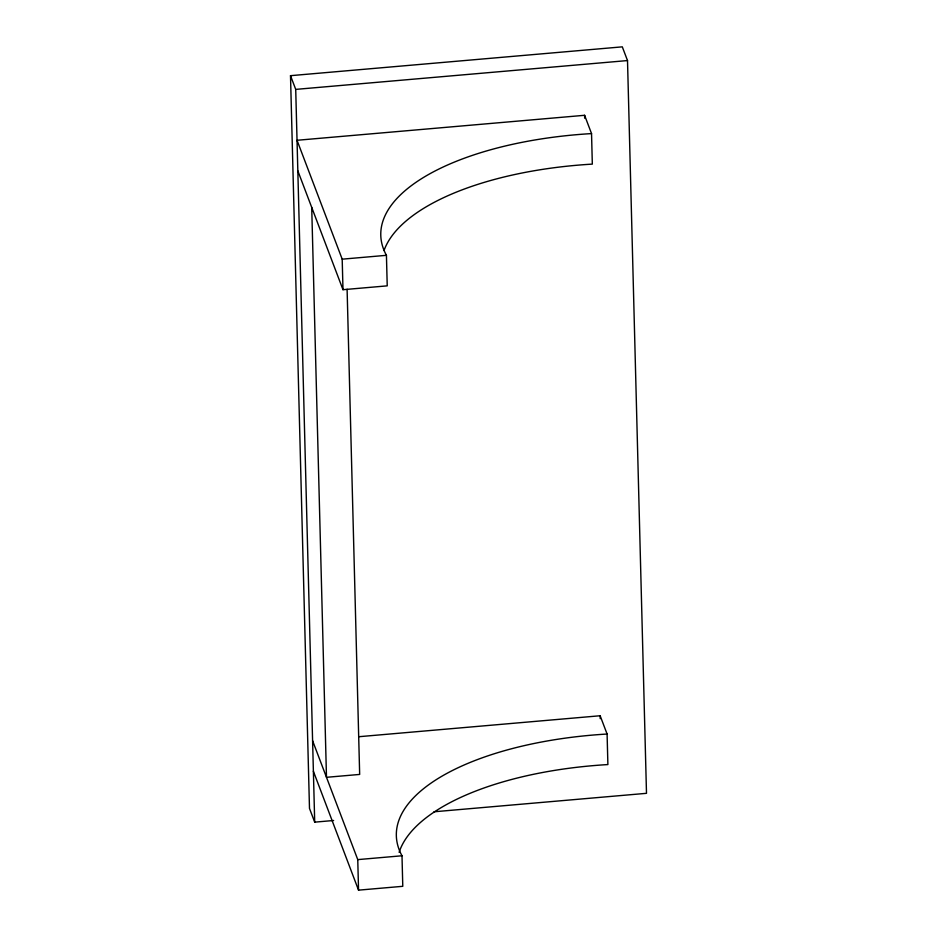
<?xml version="1.0" encoding="UTF-8"?>
<svg xmlns="http://www.w3.org/2000/svg" width="937" height="937" viewBox="0 0 937 937"><rect width="100%" height="100%" fill="white"/><g stroke="black" fill="none" stroke-linecap="round" stroke-linejoin="round"><path stroke-width="1.41" d="M333.619 820.496L314.703 822.147L309.491 808.432L290.505 75.674L622.297 46.85L627.509 60.565L646.495 793.323L434.03 811.782M290.505 75.674L295.717 89.39L627.509 60.565M584.594 115.298L297.029 140.281L342.192 259.174L342.989 289.697L387.227 285.855L386.431 255.321A231.498 96.441 -1.5 0 1 591.54 133.593L584.594 115.298L584.665 118.203M342.192 259.174L386.431 255.321M359.07 736.693L600.148 715.751L607.094 734.034L607.89 764.569A231.498 96.441 -1.5 0 0 399.127 852.354M312.595 740.734L357.758 859.616L401.996 855.774A231.498 96.441 -1.5 0 1 607.094 734.034M313.38 771.256L358.543 890.15L402.781 886.308L401.996 855.774M297.825 170.815L342.989 289.697M591.54 133.593L592.325 164.116A231.498 96.441 -1.5 0 0 384.029 250.542M600.148 715.751L600.219 718.656M347.1 289.264L359.667 774.43L326.486 777.312L311.716 207.393M357.758 859.616L358.543 890.15M295.717 89.39L314.703 822.147"/></g></svg>
